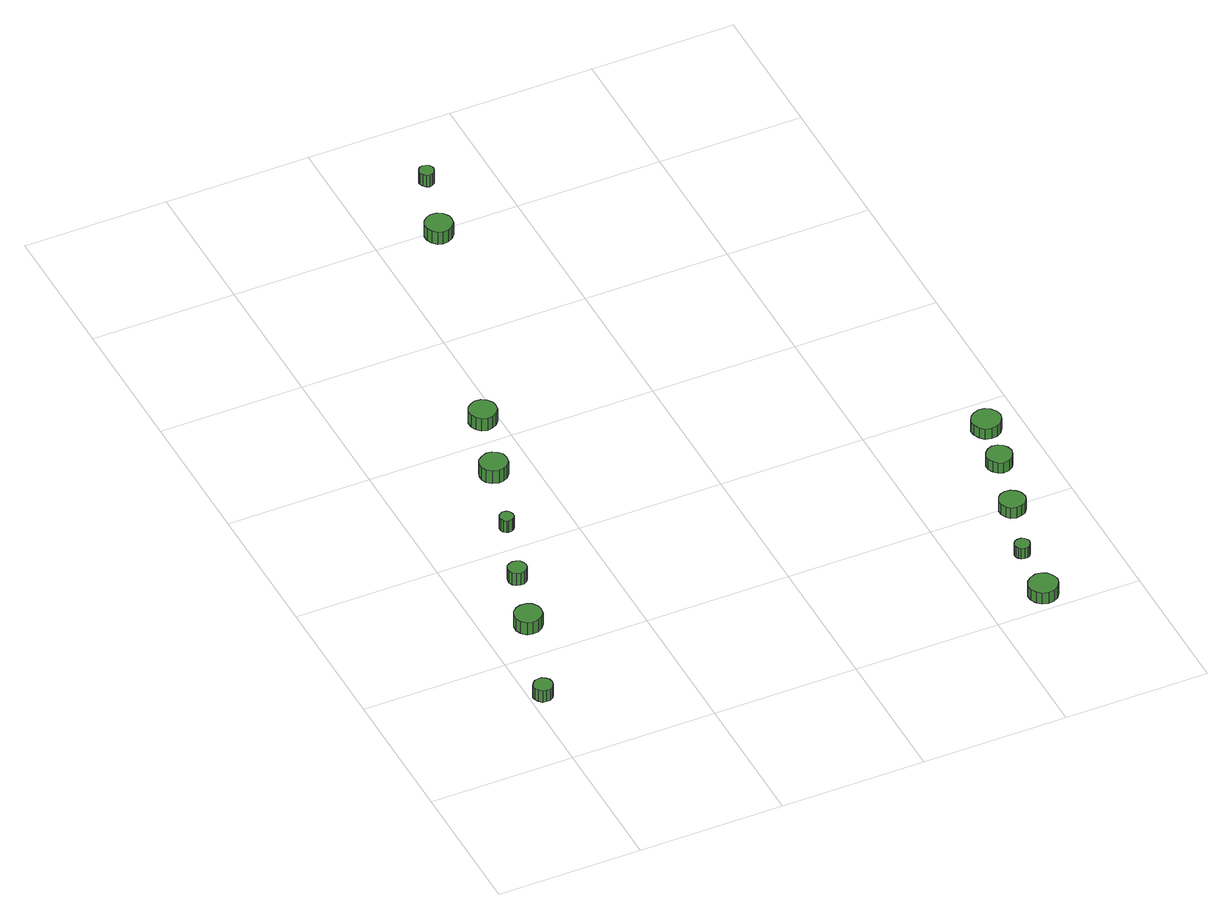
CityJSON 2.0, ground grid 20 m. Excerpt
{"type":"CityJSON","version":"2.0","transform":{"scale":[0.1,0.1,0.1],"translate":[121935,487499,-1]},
"CityObjects":{
"tree1":{"type":"SolitaryVegetationObject","attributes":{"function":"something"},"geometry":[{"type":"MultiSurface","lod":"1","boundaries":[[[0,1,2,3,4,5,6,7,8,9,10,11,12,13,14]],[[15,16,17,18,19,20,21,22,23,24,25,26,27,28,29]],[[0,29,28,1]],[[1,28,27,2]],[[2,27,26,3]],[[3,26,25,4]],[[4,25,24,5]],[[5,24,23,6]],[[6,23,22,7]],[[7,22,21,8]],[[8,21,20,9]],[[9,20,19,10]],[[10,19,18,11]],[[11,18,17,12]],[[12,17,16,13]],[[13,16,15,14]],[[14,15,29,0]]]}]},
"tree2":{"type":"SolitaryVegetationObject","attributes":{"function":"something"},"geometry":[{"type":"MultiSurface","lod":"1","boundaries":[[[30,31,32,33,34,35,36,37,38,39,40,41,42,43,44]],[[45,46,47,48,49,50,51,52,53,54,55,56,57,58,59]],[[30,59,58,31]],[[31,58,57,32]],[[32,57,56,33]],[[33,56,55,34]],[[34,55,54,35]],[[35,54,53,36]],[[36,53,52,37]],[[37,52,51,38]],[[38,51,50,39]],[[39,50,49,40]],[[40,49,48,41]],[[41,48,47,42]],[[42,47,46,43]],[[43,46,45,44]],[[44,45,59,30]]]}]},
"tree3":{"type":"SolitaryVegetationObject","attributes":{"function":"something"},"geometry":[{"type":"MultiSurface","lod":"1","boundaries":[[[60,61,62,63,64,65,66,67,68,69,70,71,72,73,74]],[[75,76,77,78,79,80,81,82,83,84,85,86,87,88,89]],[[60,89,88,61]],[[61,88,87,62]],[[62,87,86,63]],[[63,86,85,64]],[[64,85,84,65]],[[65,84,83,66]],[[66,83,82,67]],[[67,82,81,68]],[[68,81,80,69]],[[69,80,79,70]],[[70,79,78,71]],[[71,78,77,72]],[[72,77,76,73]],[[73,76,75,74]],[[74,75,89,60]]]}]},
"tree4":{"type":"SolitaryVegetationObject","attributes":{"function":"something"},"geometry":[{"type":"MultiSurface","lod":"1","boundaries":[[[90,91,92,93,94,95,96,97,98,99,100,101,102,103,104]],[[105,106,107,108,109,110,111,112,113,114,115,116,117,118,119]],[[90,119,118,91]],[[91,118,117,92]],[[92,117,116,93]],[[93,116,115,94]],[[94,115,114,95]],[[95,114,113,96]],[[96,113,112,97]],[[97,112,111,98]],[[98,111,110,99]],[[99,110,109,100]],[[100,109,108,101]],[[101,108,107,102]],[[102,107,106,103]],[[103,106,105,104]],[[104,105,119,90]]]}]},
"tree5":{"type":"SolitaryVegetationObject","attributes":{"function":"something"},"geometry":[{"type":"MultiSurface","lod":"1","boundaries":[[[120,121,122,123,124,125,126,127,128,129,130,131,132,133,134]],[[135,136,137,138,139,140,141,142,143,144,145,146,147,148,149]],[[120,149,148,121]],[[121,148,147,122]],[[122,147,146,123]],[[123,146,145,124]],[[124,145,144,125]],[[125,144,143,126]],[[126,143,142,127]],[[127,142,141,128]],[[128,141,140,129]],[[129,140,139,130]],[[130,139,138,131]],[[131,138,137,132]],[[132,137,136,133]],[[133,136,135,134]],[[134,135,149,120]]]}]},
"tree6":{"type":"SolitaryVegetationObject","attributes":{"function":"something"},"geometry":[{"type":"MultiSurface","lod":"1","boundaries":[[[150,151,152,153,154,155,156,157,158,159,160,161,162,163,164]],[[165,166,167,168,169,170,171,172,173,174,175,176,177,178,179]],[[150,179,178,151]],[[151,178,177,152]],[[152,177,176,153]],[[153,176,175,154]],[[154,175,174,155]],[[155,174,173,156]],[[156,173,172,157]],[[157,172,171,158]],[[158,171,170,159]],[[159,170,169,160]],[[160,169,168,161]],[[161,168,167,162]],[[162,167,166,163]],[[163,166,165,164]],[[164,165,179,150]]]}]},
"tree7":{"type":"SolitaryVegetationObject","attributes":{"function":"something"}},
"tree8":{"type":"SolitaryVegetationObject","attributes":{"function":"something"}},
"tree9":{"type":"SolitaryVegetationObject","attributes":{"function":"something"},"geometry":[{"type":"MultiSurface","lod":"1","boundaries":[[[180,181,182,183,184,185,186,187,188,189,190,191,192,193,194]],[[195,196,197,198,199,200,201,202,203,204,205,206,207,208,209]],[[180,209,208,181]],[[181,208,207,182]],[[182,207,206,183]],[[183,206,205,184]],[[184,205,204,185]],[[185,204,203,186]],[[186,203,202,187]],[[187,202,201,188]],[[188,201,200,189]],[[189,200,199,190]],[[190,199,198,191]],[[191,198,197,192]],[[192,197,196,193]],[[193,196,195,194]],[[194,195,209,180]]]}]},
"tree10":{"type":"SolitaryVegetationObject","attributes":{"function":"something"},"geometry":[{"type":"MultiSurface","lod":"1","boundaries":[[[210,211,212,213,214,215,216,217,218,219,220,221,222,223,224]],[[225,226,227,228,229,230,231,232,233,234,235,236,237,238,239]],[[210,239,238,211]],[[211,238,237,212]],[[212,237,236,213]],[[213,236,235,214]],[[214,235,234,215]],[[215,234,233,216]],[[216,233,232,217]],[[217,232,231,218]],[[218,231,230,219]],[[219,230,229,220]],[[220,229,228,221]],[[221,228,227,222]],[[222,227,226,223]],[[223,226,225,224]],[[224,225,239,210]]]}]},
"tree11":{"type":"SolitaryVegetationObject","attributes":{"function":"something"},"geometry":[{"type":"MultiSurface","lod":"1","boundaries":[[[240,241,242,243,244,245,246,247,248,249,250,251,252,253,254]],[[255,256,257,258,259,260,261,262,263,264,265,266,267,268,269]],[[240,269,268,241]],[[241,268,267,242]],[[242,267,266,243]],[[243,266,265,244]],[[244,265,264,245]],[[245,264,263,246]],[[246,263,262,247]],[[247,262,261,248]],[[248,261,260,249]],[[249,260,259,250]],[[250,259,258,251]],[[251,258,257,252]],[[252,257,256,253]],[[253,256,255,254]],[[254,255,269,240]]]}]},
"tree12":{"type":"SolitaryVegetationObject","attributes":{"function":"something"},"geometry":[{"type":"MultiSurface","lod":"1","boundaries":[[[270,271,272,273,274,275,276,277,278,279,280,281,282,283,284]],[[285,286,287,288,289,290,291,292,293,294,295,296,297,298,299]],[[270,299,298,271]],[[271,298,297,272]],[[272,297,296,273]],[[273,296,295,274]],[[274,295,294,275]],[[275,294,293,276]],[[276,293,292,277]],[[277,292,291,278]],[[278,291,290,279]],[[279,290,289,280]],[[280,289,288,281]],[[281,288,287,282]],[[282,287,286,283]],[[283,286,285,284]],[[284,285,299,270]]]}]},
"tree13":{"type":"SolitaryVegetationObject","attributes":{"function":"something"},"geometry":[{"type":"MultiSurface","lod":"1","boundaries":[[[300,301,302,303,304,305,306,307,308,309,310,311,312,313,314]],[[315,316,317,318,319,320,321,322,323,324,325,326,327,328,329]],[[300,329,328,301]],[[301,328,327,302]],[[302,327,326,303]],[[303,326,325,304]],[[304,325,324,305]],[[305,324,323,306]],[[306,323,322,307]],[[307,322,321,308]],[[308,321,320,309]],[[309,320,319,310]],[[310,319,318,311]],[[311,318,317,312]],[[312,317,316,313]],[[313,316,315,314]],[[314,315,329,300]]]}]},
"tree14":{"type":"SolitaryVegetationObject","attributes":{"function":"something"},"geometry":[{"type":"MultiSurface","lod":"1","boundaries":[[[330,331,332,333,334,335,336,337,338,339,340,341,342,343,344]],[[345,346,347,348,349,350,351,352,353,354,355,356,357,358,359]],[[330,359,358,331]],[[331,358,357,332]],[[332,357,356,333]],[[333,356,355,334]],[[334,355,354,335]],[[335,354,353,336]],[[336,353,352,337]],[[337,352,351,338]],[[338,351,350,339]],[[339,350,349,340]],[[340,349,348,341]],[[341,348,347,342]],[[342,347,346,343]],[[343,346,345,344]],[[344,345,359,330]]]}]},
"tree15":{"type":"SolitaryVegetationObject","attributes":{"function":"something"},"geometry":[{"type":"MultiSurface","lod":"1","boundaries":[[[360,361,362,363,364,365,366,367,368,369,370,371,372,373,374]],[[375,376,377,378,379,380,381,382,383,384,385,386,387,388,389]],[[360,389,388,361]],[[361,388,387,362]],[[362,387,386,363]],[[363,386,385,364]],[[364,385,384,365]],[[365,384,383,366]],[[366,383,382,367]],[[367,382,381,368]],[[368,381,380,369]],[[369,380,379,370]],[[370,379,378,371]],[[371,378,377,372]],[[372,377,376,373]],[[373,376,375,374]],[[374,375,389,360]]]}]}
},
"vertices":[
[31,126,25],[30,131,25],[27,135,25],[22,138,25],[17,138,25],[12,137,25],[8,133,25],[5,128,25],[5,123,25],[8,118,25],[12,114,25],[17,113,25],[22,113,25],[27,116,25],[30,120,25],[30,120,6],[27,116,6],[22,113,6],[17,113,6],[12,114,6],[8,118,6],[5,123,6],[5,128,6],[8,133,6],[12,137,6],[17,138,6],[22,138,6],[27,135,6],[30,131,6],[31,126,6],
[79,258,26],[78,265,26],[73,272,26],[66,276,26],[58,276,26],[51,274,26],[45,269,26],[42,262,26],[42,254,26],[45,247,26],[51,241,26],[58,239,26],[66,240,26],[73,244,26],[78,250,26],[78,250,6],[73,244,6],[66,240,6],[58,239,6],[51,241,6],[45,247,6],[42,254,6],[42,262,6],[45,269,6],[51,274,6],[58,276,6],[66,276,6],[73,272,6],[78,265,6],[79,258,6],
[99,344,26],[98,349,26],[95,354,26],[90,356,26],[85,357,26],[80,355,26],[76,352,26],[74,347,26],[74,342,26],[76,337,26],[80,334,26],[85,332,26],[90,332,26],[95,335,26],[98,339,26],[98,339,6],[95,335,6],[90,332,6],[85,332,6],[80,334,6],[76,337,6],[74,342,6],[74,347,6],[76,352,6],[80,355,6],[85,357,6],[90,356,6],[95,354,6],[98,349,6],[99,344,6],
[127,441,25],[126,445,25],[124,448,25],[121,450,25],[116,451,25],[113,449,25],[110,447,25],[108,443,25],[108,439,25],[110,435,25],[113,432,25],[116,431,25],[121,432,25],[124,434,25],[126,437,25],[126,437,6],[124,434,6],[121,432,6],[116,431,6],[113,432,6],[110,435,6],[108,439,6],[108,443,6],[110,447,6],[113,449,6],[116,451,6],[121,450,6],[124,448,6],[126,445,6],[127,441,6],
[166,542,27],[165,550,27],[160,556,27],[153,560,27],[146,561,27],[138,558,27],[132,553,27],[129,546,27],[129,538,27],[132,531,27],[138,526,27],[146,523,27],[153,524,27],[160,528,27],[165,534,27],[165,534,6],[160,528,6],[153,524,6],[146,523,6],[138,526,6],[132,531,6],[129,538,6],[129,546,6],[132,553,6],[138,558,6],[146,561,6],[153,560,6],[160,556,6],[165,550,6],[166,542,6],
[198,641,26],[197,648,26],[192,655,26],[185,659,26],[177,660,26],[170,657,26],[164,652,26],[161,645,26],[161,637,26],[164,630,26],[170,624,26],[177,622,26],[185,623,26],[192,627,26],[197,633,26],[197,633,6],[192,627,6],[185,623,6],[177,622,6],[170,624,6],[164,630,6],[161,637,6],[161,645,6],[164,652,6],[170,657,6],[177,660,6],[185,659,6],[192,655,6],[197,648,6],[198,641,6],
[304,993,26],[303,1000,26],[298,1007,26],[291,1011,26],[283,1012,26],[276,1009,26],[270,1004,26],[267,997,26],[267,989,26],[270,982,26],[276,976,26],[283,974,26],[291,975,26],[298,979,26],[303,985,26],[303,985,6],[298,979,6],[291,975,6],[283,974,6],[276,976,6],[270,982,6],[267,989,6],[267,997,6],[270,1004,6],[276,1009,6],[283,1012,6],[291,1011,6],[298,1007,6],[303,1000,6],[304,993,6],
[326,1093,25],[325,1097,25],[323,1100,25],[319,1102,25],[315,1103,25],[311,1102,25],[308,1099,25],[306,1095,25],[306,1091,25],[308,1087,25],[311,1084,25],[315,1082,25],[319,1083,25],[323,1085,25],[325,1089,25],[325,1089,6],[323,1085,6],[319,1083,6],[315,1082,6],[311,1084,6],[308,1087,6],[306,1091,6],[306,1095,6],[308,1099,6],[311,1102,6],[315,1103,6],[319,1102,6],[323,1100,6],[325,1097,6],[326,1093,6],
[698,29,25],[696,37,25],[691,44,25],[684,48,25],[676,49,25],[668,46,25],[662,41,25],[658,33,25],[658,25,25],[662,17,25],[668,11,25],[676,9,25],[684,10,25],[691,14,25],[696,21,25],[696,21,7],[691,14,7],[684,10,7],[676,9,7],[668,11,7],[662,17,7],[658,25,7],[658,33,7],[662,41,7],[668,46,7],[676,49,7],[684,48,7],[691,44,7],[696,37,7],[698,29,7],
[698,111,24],[697,115,24],[694,119,24],[691,121,24],[686,121,24],[682,120,24],[679,117,24],[677,113,24],[677,109,24],[679,105,24],[682,102,24],[686,101,24],[691,101,24],[694,103,24],[697,107,24],[697,107,7],[694,103,7],[691,101,7],[686,101,7],[682,102,7],[679,105,7],[677,109,7],[677,113,7],[679,117,7],[682,120,7],[686,121,7],[691,121,7],[694,119,7],[697,115,7],[698,111,7],
[731,194,24],[729,202,24],[725,207,24],[719,211,24],[711,212,24],[704,210,24],[699,205,24],[696,198,24],[696,191,24],[699,184,24],[704,179,24],[711,177,24],[719,178,24],[725,181,24],[729,187,24],[729,187,7],[725,181,7],[719,178,7],[711,177,7],[704,179,7],[699,184,7],[696,191,7],[696,198,7],[699,205,7],[704,210,7],[711,212,7],[719,211,7],[725,207,7],[729,202,7],[731,194,7],
[754,281,24],[752,288,24],[748,294,24],[742,298,24],[734,299,24],[727,296,24],[722,291,24],[719,285,24],[719,277,24],[722,271,24],[727,266,24],[734,263,24],[742,264,24],[748,268,24],[752,274,24],[752,274,7],[748,268,7],[742,264,7],[734,263,7],[727,266,7],[722,271,7],[719,277,7],[719,285,7],[722,291,7],[727,296,7],[734,299,7],[742,298,7],[748,294,7],[752,288,7],[754,281,7],
[771,350,24],[769,358,24],[764,365,24],[757,369,24],[749,370,24],[741,367,24],[735,362,24],[731,354,24],[731,346,24],[735,338,24],[741,332,24],[749,330,24],[757,331,24],[764,335,24],[769,342,24],[769,342,7],[764,335,7],[757,331,7],[749,330,7],[741,332,7],[735,338,7],[731,346,7],[731,354,7],[735,362,7],[741,367,7],[749,370,7],[757,369,7],[764,365,7],[769,358,7],[771,350,7]
]}
